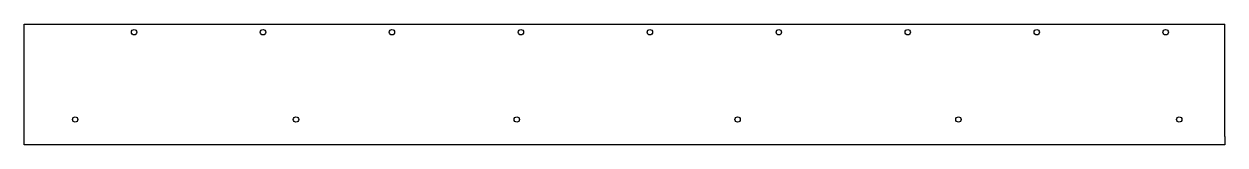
# Model space of a CAD drawing. Extents: x 0 to 55.9, y 0 to 5.6.
import ezdxf

# ---------------------------------------------------------------- set-up
doc = ezdxf.new("R2010")
doc.units = 0
doc.header["$LTSCALE"] = 1.21
doc.layers.get('0').update_dxf_attribs({"linetype": 'CONTINUOUS'})
doc.layers.add('DTM_AXES', color=7, linetype='CONTINUOUS')
doc.layers.add('DTM_SURFS', color=7, linetype='CONTINUOUS')

msp = doc.modelspace()

# ---------------------------------------------------------------- linework, layer by layer
at = {"color": 3, "linetype": 'CONTINUOUS'}
for p, q in [((0, 0.473), (0, 1.843)), ((55.88, 0.473), (55.88, 1.843)), ((0, 0), (0, 0.399)), ((55.88, 0), (0, 0)), ((55.88, 0.399), (55.88, 0))]:
    msp.add_line(p, q, dxfattribs=at)
at = {"layer": 'DTM_AXES', "color": 3, "linetype": 'CONTINUOUS'}
for p, q in [((0, 3.639), (0, 3.713)), ((55.88, 3.639), (55.88, 3.713)), ((0, 2.306), (0, 2.38)), ((55.88, 2.306), (55.88, 2.38)), ((0, 1.843), (0, 1.917)), ((55.88, 1.843), (55.88, 1.917)), ((0, 0.399), (0, 0.473)), ((55.88, 0.399), (55.88, 0.473))]:
    msp.add_line(p, q, dxfattribs=at)
for centre in [(5.12, 5.243), (11.12, 5.243), (17.12, 5.243), (23.12, 5.243), (29.12, 5.243), (35.12, 5.243), (41.12, 5.243), (47.12, 5.243), (53.12, 5.243), (2.38, 1.183), (12.655, 1.183), (22.929, 1.183), (33.204, 1.183), (43.478, 1.183), (53.753, 1.183)]:
    msp.add_circle(centre, 0.125, dxfattribs=at)
at = {"layer": 'DTM_SURFS', "color": 3, "linetype": 'CONTINUOUS'}
for p, q in [((0, 3.713), (0, 5.623)), ((0, 5.623), (55.88, 5.623)), ((55.88, 3.713), (55.88, 5.623)), ((0, 2.38), (0, 3.639)), ((55.88, 2.38), (55.88, 3.639)), ((0, 1.917), (0, 2.306)), ((55.88, 1.917), (55.88, 2.306))]:
    msp.add_line(p, q, dxfattribs=at)

doc.saveas('drawing.dxf')
